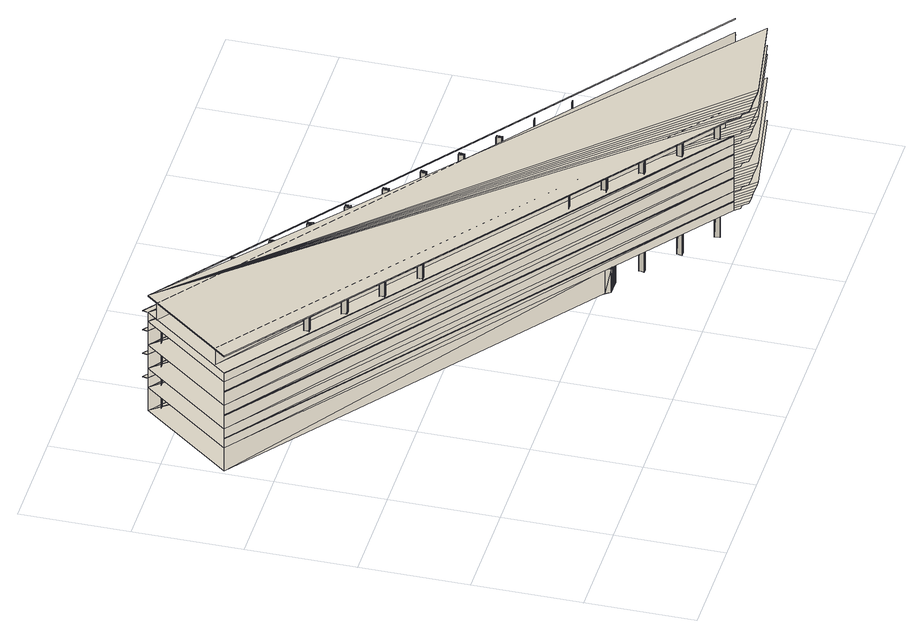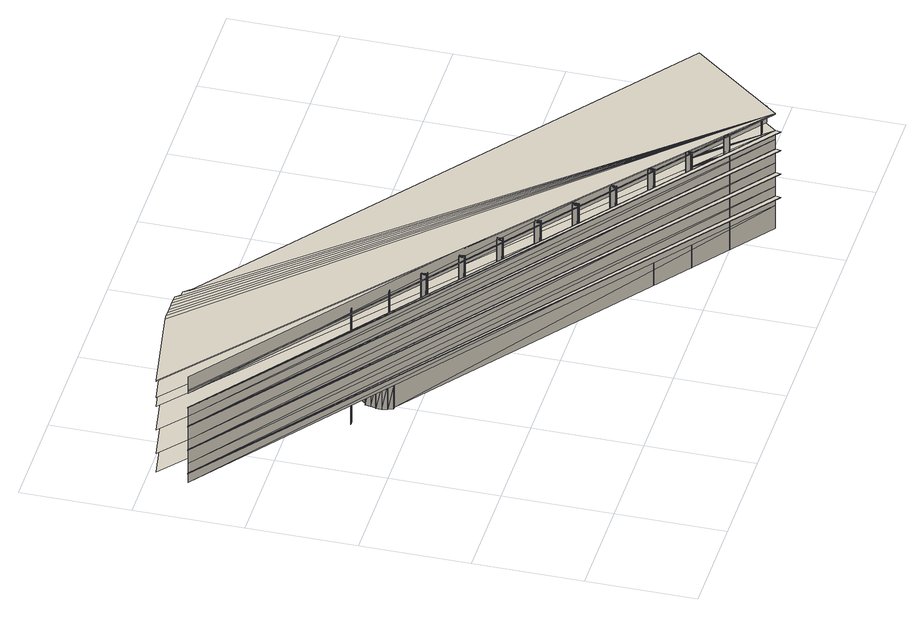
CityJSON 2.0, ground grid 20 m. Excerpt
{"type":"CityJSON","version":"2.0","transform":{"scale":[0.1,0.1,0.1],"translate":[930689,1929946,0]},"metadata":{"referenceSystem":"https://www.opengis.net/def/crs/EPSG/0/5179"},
"CityObjects":{
"building1":{"type":"Building","geometry":[{"type":"MultiSurface","lod":"3","boundaries":[[[0,1,2]],[[3,2,1]],[[0,1,4]],[[5,4,1]],[[6,7,0]],[[1,0,7]],[[2,3,4]],[[5,4,3]],[[1,8,3]],[[7,8,1]],[[1,8,5]],[[4,5,9]],[[10,9,5]],[[3,8,5]],[[11,12,5]],[[4,5,12]],[[0,2,13]],[[0,4,13]],[[5,8,10]],[[9,10,12]],[[11,12,10]],[[6,0,13]],[[2,4,13]],[[7,6,14]],[[15,14,6]],[[5,8,11]],[[14,8,7]],[[4,9,13]],[[10,8,11]],[[4,12,13]],[[12,11,16]],[[17,16,11]],[[9,12,13]],[[18,19,11]],[[15,6,13]],[[12,11,19]],[[20,12,16]],[[11,21,17]],[[14,15,8]],[[13,8,15]],[[8,22,11]],[[16,17,20]],[[11,23,18]],[[24,12,19]],[[21,20,17]],[[22,25,11]],[[26,21,11]],[[13,12,27]],[[19,18,20]],[[21,20,18]],[[20,24,19]],[[25,26,11]],[[28,23,11]],[[23,21,18]],[[27,22,13]],[[8,13,22]],[[29,12,20]],[[26,28,11]],[[27,12,30]],[[20,21,24]],[[23,24,21]],[[31,12,24]],[[30,12,29]],[[22,27,25]],[[30,25,27]],[[20,21,29]],[[26,29,21]],[[29,12,31]],[[29,26,30]],[[25,30,26]],[[24,23,31]],[[28,31,23]],[[26,29,28]],[[31,28,29]],[[32,33,34]],[[35,34,33]],[[36,37,32]],[[33,32,37]],[[37,38,33]],[[34,35,39]],[[40,39,35]],[[33,38,35]],[[41,42,36]],[[37,36,42]],[[42,38,37]],[[32,34,43]],[[35,38,40]],[[36,32,43]],[[39,40,44]],[[45,46,41]],[[42,41,46]],[[47,44,40]],[[46,38,42]],[[34,39,43]],[[41,36,43]],[[40,38,47]],[[46,45,48]],[[49,48,45]],[[48,38,46]],[[39,44,43]],[[45,41,43]],[[44,47,50]],[[51,50,47]],[[49,45,43]],[[38,52,47]],[[43,38,49]],[[48,49,38]],[[43,44,53]],[[52,54,47]],[[47,55,51]],[[56,44,50]],[[50,51,57]],[[38,43,52]],[[53,52,43]],[[58,57,51]],[[54,59,47]],[[60,55,47]],[[55,58,51]],[[57,56,50]],[[53,44,61]],[[59,60,47]],[[57,58,56]],[[55,56,58]],[[62,44,56]],[[61,54,53]],[[52,53,54]],[[61,44,63]],[[63,44,62]],[[54,61,59]],[[63,59,61]],[[56,55,62]],[[60,62,55]],[[62,60,63]],[[59,63,60]],[[64,65,66]],[[67,68,69]],[[69,65,67]],[[64,67,65]],[[67,64,69]],[[65,69,64]],[[69,65,70]],[[71,70,65]],[[65,69,72]],[[65,72,71]],[[73,72,69]],[[69,70,73]],[[72,74,71]],[[70,71,75]],[[74,75,71]],[[74,76,71]],[[73,70,75]],[[72,73,74]],[[75,74,73]],[[76,77,71]],[[75,70,78]],[[71,77,74]],[[79,70,75]],[[75,74,78]],[[76,78,74]],[[78,76,75]],[[74,75,76]],[[77,76,74]],[[78,79,75]],[[78,70,79]],[[78,76,79]],[[77,79,76]],[[79,77,78]],[[76,78,77]],[[80,81,82]],[[83,82,81]],[[84,85,80]],[[81,80,85]],[[82,83,86]],[[85,87,81]],[[88,86,83]],[[81,87,83]],[[89,90,84]],[[85,84,90]],[[83,87,88]],[[80,82,91]],[[86,88,92]],[[93,92,88]],[[90,87,85]],[[84,80,91]],[[94,95,89]],[[90,89,95]],[[82,86,91]],[[95,87,90]],[[88,87,93]],[[89,84,91]],[[86,92,91]],[[92,93,96]],[[97,96,93]],[[94,89,91]],[[95,94,87]],[[91,87,94]],[[87,98,93]],[[96,97,99]],[[100,99,97]],[[91,92,101]],[[98,102,93]],[[93,103,97]],[[104,92,96]],[[87,91,98]],[[101,98,91]],[[103,100,97]],[[99,104,96]],[[102,103,93]],[[101,92,105]],[[105,102,101]],[[98,101,102]],[[99,100,104]],[[103,104,100]],[[105,92,104]],[[102,105,103]],[[104,103,105]],[[106,107,108]],[[109,108,107]],[[108,109,106]],[[107,106,109]],[[107,106,110]],[[111,110,106]],[[107,112,109]],[[113,114,107]],[[106,107,114]],[[110,112,107]],[[106,108,115]],[[107,112,113]],[[114,113,116]],[[117,116,113]],[[111,106,115]],[[115,112,111]],[[110,111,112]],[[106,114,115]],[[113,112,117]],[[114,116,115]],[[116,117,118]],[[119,118,117]],[[119,120,117]],[[112,121,117]],[[121,119,117]],[[120,122,117]],[[123,116,118]],[[124,116,118]],[[115,116,124]],[[118,119,123]],[[119,118,120]],[[125,116,123]],[[120,123,119]],[[123,120,118]],[[124,121,115]],[[112,115,121]],[[118,119,124]],[[121,124,119]],[[123,120,125]],[[122,125,120]],[[125,122,123]],[[120,123,122]],[[126,127,128]],[[129,128,127]],[[130,131,132]],[[133,134,135]],[[136,137,138]],[[139,138,137]],[[140,141,136]],[[137,136,141]],[[142,143,141]],[[143,142,140]],[[140,141,143]],[[141,140,142]],[[141,144,137]],[[137,144,139]],[[138,139,145]],[[146,145,139]],[[141,144,142]],[[136,138,147]],[[148,149,140]],[[141,140,149]],[[140,136,147]],[[139,144,146]],[[143,140,147]],[[149,144,141]],[[138,145,147]],[[145,146,150]],[[151,150,146]],[[148,140,147]],[[144,152,146]],[[149,148,144]],[[147,144,148]],[[147,145,153]],[[154,145,150]],[[150,151,155]],[[156,155,151]],[[152,157,146]],[[146,158,151]],[[153,152,147]],[[144,147,152]],[[157,158,146]],[[158,156,151]],[[155,154,150]],[[153,145,159]],[[159,157,153]],[[152,153,157]],[[159,145,154]],[[155,156,154]],[[158,154,156]],[[154,158,159]],[[157,159,158]],[[160,161,162]],[[161,160,163]],[[163,162,161]],[[162,163,160]],[[161,160,164]],[[165,164,160]],[[163,162,164]],[[165,164,162]],[[162,166,160]],[[160,166,165]],[[164,165,167]],[[168,167,165]],[[162,166,165]],[[169,170,163]],[[162,163,170]],[[170,166,162]],[[163,161,171]],[[161,164,171]],[[165,166,168]],[[163,164,171]],[[167,168,172]],[[173,172,168]],[[164,167,171]],[[169,163,171]],[[168,166,173]],[[167,172,171]],[[170,169,166]],[[171,166,169]],[[172,173,174]],[[175,174,173]],[[166,176,173]],[[173,177,175]],[[178,177,173]],[[179,172,174]],[[174,175,180]],[[178,180,175]],[[171,172,181]],[[182,178,173]],[[180,179,174]],[[177,178,175]],[[181,176,171]],[[166,171,176]],[[182,177,173]],[[176,182,173]],[[180,172,179]],[[183,172,180]],[[180,178,179]],[[178,180,177]],[[177,179,178]],[[179,177,180]],[[183,172,179]],[[181,172,183]],[[180,178,183]],[[182,183,178]],[[176,181,182]],[[183,182,181]],[[182,183,177]],[[179,177,183]],[[127,184,129]],[[185,186,187]],[[188,189,190]],[[191,192,193]],[[194,195,196]],[[197,198,199]],[[200,199,198]],[[201,187,186]],[[202,190,189]],[[203,193,192]],[[204,196,195]],[[186,205,201]],[[189,206,202]],[[192,207,203]],[[195,208,204]],[[187,209,185]],[[190,210,188]],[[193,211,191]],[[196,131,194]],[[199,200,212]],[[213,212,200]],[[214,201,205]],[[215,202,206]],[[216,203,207]],[[217,204,208]],[[218,185,209]],[[219,188,210]],[[220,191,211]],[[130,194,131]],[[218,126,209]],[[221,209,126]],[[205,218,214]],[[209,214,218]],[[222,218,223]],[[209,223,218]],[[219,222,210]],[[223,210,222]],[[206,219,215]],[[210,215,219]],[[224,219,225]],[[210,225,219]],[[220,224,211]],[[225,211,224]],[[207,220,216]],[[211,216,220]],[[226,220,227]],[[211,227,220]],[[130,226,131]],[[227,131,226]],[[208,130,217]],[[131,217,130]],[[133,228,134]],[[229,134,228]],[[230,231,197]],[[198,197,231]],[[198,232,200]],[[212,213,233]],[[234,233,213]],[[231,232,198]],[[200,232,213]],[[233,234,235]],[[236,235,234]],[[197,199,237]],[[213,232,234]],[[199,212,237]],[[231,230,238]],[[239,238,230]],[[230,197,237]],[[234,232,236]],[[212,233,237]],[[238,232,231]],[[235,236,240]],[[241,240,236]],[[233,235,237]],[[239,230,237]],[[232,242,236]],[[238,239,232]],[[237,232,239]],[[236,243,241]],[[244,235,240]],[[242,245,236]],[[237,235,246]],[[247,243,236]],[[240,241,244]],[[243,244,241]],[[245,247,236]],[[246,242,237]],[[232,237,242]],[[248,235,244]],[[246,235,249]],[[249,245,246]],[[242,246,245]],[[249,235,248]],[[244,243,248]],[[247,248,243]],[[248,247,249]],[[245,249,247]],[[250,251,252]],[[253,252,251]],[[126,254,221]],[[222,255,223]],[[224,256,225]],[[226,257,227]],[[228,258,229]],[[259,260,261]],[[262,261,260]],[[263,264,259]],[[260,259,264]],[[261,262,265]],[[266,265,262]],[[260,267,262]],[[264,267,260]],[[265,266,268]],[[262,267,266]],[[269,268,266]],[[259,261,270]],[[271,272,263]],[[264,263,272]],[[266,267,269]],[[263,259,270]],[[261,265,270]],[[272,267,264]],[[268,269,273]],[[274,273,269]],[[265,268,270]],[[269,267,274]],[[271,263,270]],[[268,273,270]],[[272,271,267]],[[270,267,271]],[[273,274,275]],[[276,275,274]],[[267,277,274]],[[270,273,278]],[[277,279,274]],[[274,280,276]],[[281,273,275]],[[267,270,277]],[[278,277,270]],[[282,280,274]],[[275,276,283]],[[284,283,276]],[[280,284,276]],[[283,281,275]],[[279,282,274]],[[278,273,285]],[[286,273,281]],[[283,284,281]],[[280,281,284]],[[285,279,278]],[[277,278,279]],[[285,273,286]],[[281,280,286]],[[282,286,280]],[[279,285,282]],[[286,282,285]],[[129,184,287]],[[287,184,288]],[[131,289,132]],[[134,290,135]],[[288,184,291]],[[289,292,132]],[[290,293,135]],[[294,295,296]],[[297,296,295]],[[298,299,294]],[[295,294,299]],[[299,300,295]],[[296,297,301]],[[302,301,297]],[[295,300,297]],[[303,304,298]],[[299,298,304]],[[301,302,305]],[[306,305,302]],[[291,184,307]],[[297,300,302]],[[292,308,132]],[[293,309,135]],[[294,296,310]],[[304,300,299]],[[298,294,310]],[[302,300,306]],[[311,312,254]],[[184,254,312]],[[313,314,303]],[[304,303,314]],[[296,301,310]],[[314,300,304]],[[315,316,306]],[[305,306,316]],[[303,298,310]],[[301,305,310]],[[313,303,310]],[[300,317,306]],[[314,313,300]],[[310,300,313]],[[306,318,315]],[[319,305,316]],[[317,320,306]],[[316,315,321]],[[322,321,315]],[[310,305,323]],[[324,318,306]],[[318,322,315]],[[321,319,316]],[[320,325,306]],[[308,326,132]],[[309,327,135]],[[325,324,306]],[[300,310,317]],[[323,317,310]],[[323,305,328]],[[321,322,319]],[[318,319,322]],[[329,305,319]],[[307,184,330]],[[328,305,331]],[[328,320,323]],[[317,323,320]],[[331,305,329]],[[331,325,328]],[[320,328,325]],[[319,318,329]],[[324,329,318]],[[325,331,324]],[[329,324,331]],[[326,332,132]],[[327,333,135]],[[330,184,334]],[[332,335,132]],[[333,336,135]],[[334,184,337]],[[335,338,132]],[[336,339,135]],[[337,184,340]],[[338,341,132]],[[339,342,135]],[[340,184,343]],[[341,344,132]],[[342,345,135]],[[343,184,346]],[[347,348,349]],[[350,349,348]],[[348,347,351]],[[349,352,347]],[[353,351,347]],[[351,353,350]],[[349,350,353]],[[353,352,349]],[[347,352,353]],[[350,348,354]],[[348,351,354]],[[351,350,354]],[[353,351,352]],[[351,353,354]],[[354,352,351]],[[352,354,353]],[[344,355,132]],[[345,356,135]],[[357,358,354]],[[352,354,358]],[[354,352,357]],[[358,357,352]],[[357,358,359]],[[360,359,358]],[[358,357,361]],[[362,361,357]],[[358,363,360]],[[361,363,358]],[[364,357,359]],[[359,360,362]],[[361,362,360]],[[362,364,359]],[[363,361,360]],[[362,357,364]],[[362,361,364]],[[361,362,363]],[[363,364,361]],[[364,363,362]],[[365,366,367]],[[368,367,366]],[[369,370,365]],[[366,365,370]],[[367,368,371]],[[372,371,368]],[[366,373,368]],[[370,373,366]],[[370,369,374]],[[375,374,369]],[[368,373,372]],[[371,372,376]],[[377,376,372]],[[374,373,370]],[[365,367,378]],[[379,380,375]],[[374,375,380]],[[369,365,378]],[[367,371,378]],[[380,373,374]],[[372,373,377]],[[375,369,378]],[[371,376,378]],[[376,377,381]],[[382,381,377]],[[379,375,378]],[[378,373,379]],[[380,379,373]],[[373,383,377]],[[384,376,381]],[[377,385,382]],[[381,382,386]],[[387,386,382]],[[383,388,377]],[[385,387,382]],[[386,384,381]],[[378,376,389]],[[390,385,377]],[[389,383,378]],[[373,378,383]],[[386,387,384]],[[385,384,387]],[[388,390,377]],[[389,376,391]],[[392,376,384]],[[383,389,388]],[[391,388,389]],[[391,376,392]],[[384,385,392]],[[390,392,385]],[[392,390,391]],[[388,391,390]],[[128,129,393]],[[287,393,129]],[[393,287,394]],[[288,394,287]],[[394,288,395]],[[291,395,288]],[[396,397,398]],[[399,398,397]],[[398,399,396]],[[397,396,399]],[[396,397,400]],[[401,400,397]],[[355,402,132]],[[356,403,135]],[[397,404,399]],[[397,396,405]],[[406,405,396]],[[400,401,406]],[[405,406,401]],[[397,404,401]],[[405,404,397]],[[396,398,407]],[[401,404,405]],[[408,409,405]],[[406,405,409]],[[396,400,407]],[[406,396,407]],[[400,406,407]],[[405,406,404]],[[407,404,406]],[[405,404,408]],[[406,409,407]],[[409,408,410]],[[411,410,408]],[[395,291,412]],[[307,412,291]],[[404,413,408]],[[413,414,408]],[[414,415,408]],[[416,409,410]],[[408,415,411]],[[417,409,418]],[[407,409,417]],[[410,411,416]],[[418,409,416]],[[415,416,411]],[[417,413,407]],[[404,407,413]],[[418,414,417]],[[413,417,414]],[[416,415,418]],[[414,418,415]],[[346,184,419]],[[412,307,420]],[[330,420,307]],[[420,330,421]],[[334,421,330]],[[422,423,424]],[[425,424,423]],[[426,427,422]],[[423,422,427]],[[423,428,425]],[[424,425,429]],[[430,429,425]],[[427,428,423]],[[422,424,431]],[[425,428,430]],[[427,426,432]],[[433,432,426]],[[429,430,434]],[[435,434,430]],[[426,422,431]],[[432,428,427]],[[424,429,431]],[[430,428,435]],[[433,426,431]],[[429,434,431]],[[431,428,433]],[[432,433,428]],[[434,435,436]],[[437,436,435]],[[428,438,435]],[[438,439,435]],[[431,434,440]],[[439,441,435]],[[435,442,437]],[[443,434,436]],[[428,431,438]],[[440,438,431]],[[421,334,444]],[[337,444,334]],[[441,442,435]],[[440,434,445]],[[445,434,446]],[[438,440,439]],[[445,439,440]],[[436,437,443]],[[442,443,437]],[[446,434,443]],[[446,441,445]],[[439,445,441]],[[443,442,446]],[[441,446,442]],[[447,448,449]],[[450,449,448]],[[444,337,451]],[[340,451,337]],[[451,340,452]],[[343,452,340]],[[221,254,453]],[[223,255,454]],[[225,256,455]],[[227,257,456]],[[229,258,457]],[[419,184,458]],[[452,343,459]],[[346,459,343]],[[453,254,460]],[[454,255,461]],[[455,256,462]],[[456,257,463]],[[457,258,464]],[[458,184,465]],[[465,184,466]],[[460,254,467]],[[461,255,468]],[[462,256,469]],[[463,257,470]],[[464,258,471]],[[472,473,474]],[[475,474,473]],[[474,475,472]],[[473,472,475]],[[184,312,466]],[[473,476,475]],[[472,473,477]],[[478,477,473]],[[473,472,479]],[[480,479,472]],[[479,476,473]],[[473,476,478]],[[472,474,481]],[[477,478,482]],[[483,482,478]],[[472,477,481]],[[478,476,483]],[[480,472,481]],[[477,482,481]],[[482,483,484]],[[485,484,483]],[[467,254,486]],[[468,255,487]],[[469,256,488]],[[470,257,489]],[[471,258,490]],[[481,476,480]],[[479,480,476]],[[476,491,483]],[[483,492,485]],[[493,482,484]],[[491,494,483]],[[494,492,483]],[[481,482,495]],[[484,485,496]],[[497,496,485]],[[492,497,485]],[[496,493,484]],[[495,491,481]],[[476,481,491]],[[498,482,493]],[[495,482,498]],[[496,497,493]],[[492,493,497]],[[498,494,495]],[[491,495,494]],[[494,498,492]],[[493,492,498]],[[486,254,499]],[[487,255,500]],[[488,256,501]],[[489,257,502]],[[490,258,503]],[[504,505,506]],[[254,506,505]],[[507,504,508]],[[506,508,504]],[[509,504,255]],[[506,255,504]],[[510,509,511]],[[255,511,509]],[[512,510,513]],[[511,513,510]],[[514,510,256]],[[511,256,510]],[[515,514,516]],[[256,516,514]],[[517,515,518]],[[516,518,515]],[[519,515,257]],[[516,257,515]],[[520,519,132]],[[257,132,519]],[[521,520,522]],[[132,522,520]],[[523,524,135]],[[258,135,524]],[[504,525,506]],[[510,526,511]],[[515,527,516]],[[520,528,132]],[[508,529,507]],[[513,530,512]],[[518,531,517]],[[522,532,521]],[[533,506,525]],[[534,511,526]],[[535,516,527]],[[536,132,528]],[[537,507,529]],[[538,512,530]],[[539,517,531]],[[540,521,532]],[[525,537,533]],[[529,533,537]],[[526,538,534]],[[530,534,538]],[[527,539,535]],[[531,535,539]],[[528,540,536]],[[532,536,540]],[[541,542,543]],[[544,543,542]],[[499,254,545]],[[500,255,546]],[[501,256,547]],[[502,257,548]],[[503,258,549]],[[550,551,541]],[[542,541,551]],[[550,551,552]],[[553,552,551]],[[552,553,550]],[[551,550,553]],[[542,554,544]],[[551,554,542]],[[555,556,544]],[[543,544,556]],[[551,554,553]],[[551,550,557]],[[558,557,550]],[[541,543,559]],[[550,541,559]],[[544,554,555]],[[557,554,551]],[[550,552,559]],[[543,556,559]],[[556,555,560]],[[561,560,555]],[[558,550,559]],[[559,554,558]],[[557,558,554]],[[554,562,555]],[[560,561,563]],[[564,563,561]],[[559,556,565]],[[562,566,555]],[[555,567,561]],[[568,556,560]],[[554,559,562]],[[565,562,559]],[[567,564,561]],[[563,568,560]],[[566,567,555]],[[565,556,569]],[[562,565,566]],[[569,566,565]],[[563,564,568]],[[567,568,564]],[[569,556,568]],[[545,254,570]],[[546,255,571]],[[547,256,572]],[[548,257,573]],[[549,258,574]],[[568,567,569]],[[566,569,567]],[[570,254,575]],[[571,255,576]],[[572,256,577]],[[573,257,578]],[[574,258,579]],[[575,254,580]],[[576,255,581]],[[577,256,582]],[[578,257,583]],[[579,258,584]],[[580,254,585]],[[581,255,586]],[[582,256,587]],[[583,257,588]],[[584,258,589]],[[590,591,592]],[[593,592,591]],[[594,595,590]],[[591,590,595]],[[592,593,596]],[[597,596,593]],[[591,598,593]],[[595,598,591]],[[593,598,597]],[[596,597,599]],[[600,599,597]],[[590,592,601]],[[602,603,594]],[[595,594,603]],[[594,590,601]],[[592,596,601]],[[603,598,595]],[[597,598,600]],[[599,600,604]],[[605,604,600]],[[596,599,601]],[[602,594,601]],[[603,602,598]],[[601,598,602]],[[598,606,600]],[[600,607,605]],[[608,607,600]],[[609,599,604]],[[604,605,610]],[[608,610,605]],[[611,608,600]],[[607,608,605]],[[610,609,604]],[[610,599,609]],[[459,346,612]],[[419,612,346]],[[601,599,613]],[[606,611,600]],[[614,599,610]],[[598,601,606]],[[613,606,601]],[[610,608,609]],[[608,610,607]],[[607,609,608]],[[609,607,610]],[[613,599,614]],[[610,608,614]],[[611,614,608]],[[614,611,613]],[[606,613,611]],[[615,616,617]],[[616,615,618]],[[618,617,616]],[[617,618,615]],[[619,620,621]],[[622,621,620]],[[621,622,623]],[[624,623,622]],[[617,625,615]],[[619,620,618]],[[617,618,620]],[[618,617,619]],[[620,619,617]],[[620,625,622]],[[620,625,617]],[[622,625,624]],[[618,616,626]],[[619,621,626]],[[621,623,626]],[[619,618,626]],[[626,625,619]],[[620,619,625]],[[623,624,627]],[[628,627,624]],[[625,629,624]],[[626,623,630]],[[629,631,624]],[[624,632,628]],[[630,629,626]],[[625,626,629]],[[633,623,627]],[[631,632,624]],[[630,623,634]],[[629,630,631]],[[634,631,630]],[[627,628,633]],[[632,633,628]],[[634,623,633]],[[631,634,632]],[[633,632,634]],[[635,636,637]],[[638,637,636]],[[639,640,635]],[[636,635,640]],[[637,638,641]],[[642,641,638]],[[636,643,638]],[[640,643,636]],[[639,635,644]],[[645,646,639]],[[640,639,646]],[[646,643,640]],[[458,647,419]],[[612,419,647]],[[648,649,650]],[[649,648,651]],[[651,650,649]],[[650,651,648]],[[650,652,648]],[[649,651,653]],[[650,651,652]],[[651,650,653]],[[653,652,651]],[[652,653,650]],[[465,654,458]],[[647,458,654]],[[653,652,655]],[[656,655,652]],[[657,658,653]],[[652,653,658]],[[652,658,656]],[[653,655,657]],[[658,659,656]],[[659,660,656]],[[655,656,660]],[[659,661,656]],[[657,655,660]],[[658,657,659]],[[660,659,657]],[[661,662,656]],[[656,662,659]],[[660,655,663]],[[664,655,660]],[[660,659,663]],[[661,663,659]],[[663,661,660]],[[659,660,661]],[[663,664,660]],[[663,655,664]],[[662,661,659]],[[663,661,664]],[[661,663,662]],[[662,664,661]],[[664,662,663]],[[466,665,465]],[[654,465,665]],[[466,312,666]],[[665,466,667]],[[666,667,466]],[[668,669,311]],[[312,311,669]],[[666,312,670]],[[312,669,671]],[[672,312,671]],[[667,666,673]],[[670,673,666]],[[674,671,668]],[[669,668,671]],[[670,312,672]],[[675,672,674]],[[671,674,672]],[[672,675,670]],[[673,670,675]],[[585,254,676]],[[586,255,677]],[[587,256,678]],[[588,257,679]],[[589,258,680]],[[681,682,683]],[[684,683,682]],[[682,681,685]],[[686,685,681]],[[682,687,684]],[[685,687,682]],[[683,684,686]],[[685,686,684]],[[681,683,688]],[[684,687,685]],[[686,681,688]],[[683,686,688]],[[685,686,687]],[[688,687,686]],[[689,690,685]],[[686,685,690]],[[686,690,688]],[[685,687,689]],[[691,692,688]],[[687,688,692]],[[687,692,689]],[[688,690,691]],[[690,689,691]],[[692,691,689]],[[692,693,689]],[[693,694,689]],[[691,690,695]],[[696,690,691]],[[689,694,692]],[[692,691,693]],[[695,693,691]],[[691,692,696]],[[695,690,696]],[[694,696,692]],[[696,694,695]],[[693,695,694]]]}]}
},
"vertices":[
[161,580,244],[161,580,0],[162,580,244],[162,580,0],[163,580,244],[163,580,0],[161,590,244],[161,590,0],[164,590,0],[164,580,244],[164,580,0],[165,580,0],[165,580,244],[164,590,244],[163,590,0],[163,590,244],[166,580,244],[166,580,0],[167,580,0],[167,580,244],[168,580,244],[168,580,0],[166,590,0],[169,580,0],[169,580,244],[167,590,0],[168,590,0],[166,590,244],[169,590,0],[168,590,244],[167,590,244],[169,590,244],[225,530,244],[225,530,0],[226,530,244],[226,530,0],[224,540,244],[224,540,0],[228,540,0],[228,530,244],[228,530,0],[225,540,244],[225,540,0],[228,540,244],[229,530,244],[226,540,244],[226,540,0],[229,530,0],[227,540,0],[227,540,244],[231,530,244],[231,530,0],[229,540,0],[229,540,244],[231,540,0],[233,530,0],[233,530,244],[232,530,244],[232,530,0],[232,540,0],[233,540,0],[231,540,244],[233,540,244],[232,540,244],[154,840,0],[156,840,0],[153,840,0],[154,840,244],[153,840,244],[156,840,244],[157,840,244],[157,840,0],[158,840,0],[158,840,244],[159,840,0],[159,840,244],[160,840,0],[161,840,0],[160,840,244],[161,840,244],[289,480,244],[289,480,0],[291,480,244],[291,480,0],[289,490,244],[289,490,0],[292,480,244],[293,490,0],[292,480,0],[290,490,244],[290,490,0],[293,490,244],[294,480,244],[294,480,0],[291,490,244],[291,490,0],[295,480,244],[295,480,0],[294,490,0],[296,480,244],[296,480,0],[294,490,244],[296,490,0],[297,490,0],[297,490,244],[296,490,244],[218,790,244],[218,790,0],[217,790,244],[217,790,0],[219,790,0],[219,790,244],[220,800,0],[220,790,0],[220,790,244],[220,800,244],[221,790,244],[221,790,0],[223,790,244],[223,790,0],[224,790,0],[222,800,0],[225,790,0],[224,790,244],[222,800,244],[225,790,244],[9,690,50],[9,690,0],[665,190,50],[665,190,0],[9,690,210],[886,20,210],[143,860,210],[9,690,246],[886,20,246],[143,860,246],[355,430,244],[355,430,0],[356,430,244],[356,430,0],[354,440,244],[354,440,0],[353,440,0],[353,440,244],[357,440,0],[358,430,244],[358,430,0],[357,440,244],[356,440,244],[356,440,0],[359,430,244],[359,430,0],[358,440,0],[358,440,244],[361,440,244],[361,430,244],[361,430,0],[360,440,0],[361,440,0],[360,440,244],[281,740,0],[281,740,244],[282,740,0],[282,740,244],[283,740,244],[283,740,0],[284,750,0],[284,740,244],[284,740,0],[283,750,244],[283,750,0],[284,750,244],[286,740,244],[286,740,0],[287,740,244],[287,740,0],[286,750,0],[289,740,0],[288,740,0],[289,740,244],[288,740,244],[286,750,244],[288,750,0],[288,750,244],[143,860,0],[8,690,70],[8,690,69],[884,20,70],[8,690,120],[8,690,119],[884,20,120],[8,690,170],[8,690,169],[884,20,170],[8,690,210],[8,690,209],[884,20,210],[345,690,244],[345,690,0],[346,690,244],[346,690,0],[884,20,69],[884,20,119],[884,20,169],[884,20,209],[9,690,69],[9,690,119],[9,690,169],[9,690,209],[886,20,70],[886,20,120],[886,20,170],[347,690,244],[347,690,0],[886,20,69],[886,20,119],[886,20,169],[886,20,209],[9,690,70],[9,690,120],[9,690,170],[886,20,50],[9,690,90],[886,20,90],[9,690,140],[886,20,140],[9,690,190],[886,20,190],[9,690,244],[886,20,244],[346,700,244],[346,700,0],[349,700,0],[348,690,244],[348,690,0],[349,690,244],[349,690,0],[349,700,244],[347,700,0],[347,700,244],[351,690,244],[351,690,0],[350,700,0],[353,690,0],[353,690,244],[352,700,0],[350,700,244],[353,700,0],[353,700,244],[352,700,244],[28,710,245],[28,710,210],[904,40,245],[904,40,210],[143,860,50],[143,860,90],[143,860,140],[143,860,190],[143,860,244],[409,640,244],[409,640,0],[410,640,244],[410,640,0],[409,650,244],[409,650,0],[411,640,244],[411,640,0],[413,650,0],[413,640,244],[413,640,0],[413,650,244],[411,650,244],[411,650,0],[414,640,244],[414,640,0],[416,640,244],[416,640,0],[414,650,0],[414,650,244],[416,650,0],[418,640,0],[418,640,244],[417,650,0],[417,640,244],[417,640,0],[416,650,244],[417,650,244],[670,180,0],[676,180,0],[894,10,210],[894,10,246],[681,180,0],[903,10,210],[903,10,246],[474,590,244],[474,590,0],[476,590,244],[476,590,0],[474,600,244],[474,600,0],[478,600,0],[477,590,244],[477,590,0],[475,600,244],[475,600,0],[478,590,244],[478,590,0],[687,180,0],[911,0,210],[911,0,246],[478,600,244],[802,360,50],[802,360,0],[476,600,244],[476,600,0],[480,590,0],[480,590,244],[479,600,0],[482,590,0],[482,590,244],[480,600,0],[481,590,244],[481,590,0],[479,600,244],[482,600,0],[481,600,0],[919,0,210],[919,0,246],[480,600,244],[482,600,244],[693,180,0],[481,600,244],[929,0,210],[929,0,246],[699,180,0],[938,0,210],[938,0,246],[704,190,0],[947,0,210],[947,0,246],[709,190,0],[956,0,210],[956,0,246],[714,190,0],[966,0,210],[966,0,246],[719,200,0],[611,240,0],[611,240,244],[612,240,0],[612,240,244],[613,240,244],[614,240,0],[613,240,0],[614,240,244],[975,0,210],[975,0,246],[616,240,244],[616,240,0],[617,240,244],[617,240,0],[618,240,0],[618,240,244],[619,240,0],[619,240,244],[539,540,244],[539,540,0],[540,540,244],[540,540,0],[538,550,244],[538,550,0],[541,540,244],[541,540,0],[542,550,0],[539,550,0],[539,550,244],[543,540,244],[543,540,0],[542,550,244],[540,550,244],[540,550,0],[544,540,244],[544,540,0],[543,550,0],[546,540,244],[546,540,0],[545,540,244],[545,540,0],[544,550,0],[543,550,244],[546,550,0],[544,550,244],[546,550,244],[670,180,50],[676,180,50],[681,180,50],[676,190,244],[676,190,0],[675,190,244],[675,190,0],[677,190,244],[677,190,0],[1149,30,210],[1149,30,246],[679,200,0],[678,190,0],[678,190,244],[679,200,244],[680,190,0],[680,190,244],[681,190,244],[681,190,0],[687,180,50],[680,200,0],[682,190,0],[683,190,0],[683,190,244],[680,200,244],[682,190,244],[804,310,0],[693,180,50],[699,180,50],[603,490,244],[603,490,0],[604,490,244],[604,490,0],[603,500,244],[603,500,0],[606,500,0],[606,490,244],[606,490,0],[606,500,244],[604,500,0],[604,500,244],[607,490,244],[607,490,0],[609,490,244],[609,490,0],[608,500,0],[609,500,0],[608,500,244],[610,500,0],[611,500,0],[611,500,244],[704,190,50],[609,500,244],[610,500,244],[1125,80,245],[1125,80,210],[125,840,245],[125,840,210],[709,190,50],[714,190,50],[894,10,50],[894,10,90],[894,10,140],[894,10,190],[894,10,244],[808,310,0],[719,200,50],[903,10,50],[903,10,90],[903,10,140],[903,10,190],[903,10,244],[810,320,0],[812,330,0],[911,0,50],[911,0,90],[911,0,140],[911,0,190],[911,0,244],[741,140,244],[741,140,0],[740,140,244],[740,140,0],[743,150,0],[743,140,244],[743,140,0],[742,150,0],[742,150,244],[743,150,244],[744,140,244],[744,140,0],[746,140,244],[746,140,0],[919,0,50],[919,0,90],[919,0,140],[919,0,190],[919,0,244],[745,150,0],[748,140,0],[748,140,244],[746,150,0],[745,150,244],[747,140,244],[747,140,0],[746,150,244],[929,0,50],[929,0,90],[929,0,140],[929,0,190],[929,0,244],[1163,90,70],[1163,90,50],[143,860,70],[1163,90,69],[143,860,69],[1163,90,90],[1163,90,120],[143,860,120],[1163,90,119],[143,860,119],[1163,90,140],[1163,90,170],[143,860,170],[1163,90,169],[143,860,169],[1163,90,190],[1163,90,210],[1163,90,209],[143,860,209],[1163,90,246],[1163,90,244],[1164,90,70],[1164,90,120],[1164,90,170],[1164,90,210],[145,870,69],[145,870,119],[145,870,169],[145,870,209],[145,870,70],[145,870,120],[145,870,170],[145,870,210],[1164,90,69],[1164,90,119],[1164,90,169],[1164,90,209],[669,440,244],[669,440,0],[670,440,244],[670,440,0],[938,0,50],[938,0,90],[938,0,140],[938,0,190],[938,0,244],[668,450,244],[668,450,0],[667,450,244],[667,450,0],[671,450,0],[672,440,0],[672,440,244],[669,450,0],[669,450,244],[671,450,244],[673,440,244],[673,440,0],[672,450,0],[674,440,244],[674,440,0],[672,450,244],[674,450,0],[675,450,0],[675,450,244],[674,450,244],[947,0,50],[947,0,90],[947,0,140],[947,0,190],[947,0,244],[956,0,50],[956,0,90],[956,0,140],[956,0,190],[956,0,244],[966,0,50],[966,0,90],[966,0,140],[966,0,190],[966,0,244],[975,0,50],[975,0,90],[975,0,140],[975,0,190],[975,0,244],[804,90,244],[804,90,0],[806,90,244],[806,90,0],[805,100,244],[805,100,0],[807,90,244],[807,90,0],[808,100,0],[809,90,244],[809,90,0],[808,100,244],[806,100,244],[806,100,0],[810,90,244],[810,90,0],[809,100,0],[812,90,0],[811,90,0],[812,90,244],[811,90,244],[811,100,0],[804,310,50],[809,100,244],[811,100,244],[731,400,0],[731,400,244],[732,400,0],[732,400,244],[733,400,244],[733,400,0],[734,390,244],[734,390,0],[736,390,244],[736,390,0],[735,400,0],[735,400,244],[738,390,244],[738,390,0],[736,400,0],[736,400,244],[738,400,0],[739,400,0],[739,400,244],[738,400,244],[869,40,244],[869,40,0],[870,40,244],[870,40,0],[869,50,244],[869,50,0],[871,40,244],[871,40,0],[872,50,0],[872,50,244],[871,50,244],[871,50,0],[808,310,50],[796,350,0],[796,350,244],[798,350,0],[798,350,244],[799,350,0],[799,350,244],[810,320,50],[800,350,244],[800,350,0],[801,350,244],[801,350,0],[802,350,0],[802,350,244],[803,350,0],[804,350,0],[803,350,244],[804,350,244],[812,330,50],[813,330,0],[813,330,50],[806,360,50],[806,360,0],[813,340,0],[809,350,0],[811,350,0],[813,340,50],[809,350,50],[811,350,50],[1149,30,50],[1149,30,90],[1149,30,140],[1149,30,190],[1149,30,244],[861,300,244],[861,300,0],[862,300,244],[862,300,0],[863,300,0],[863,300,244],[864,300,0],[864,300,244],[865,300,0],[865,300,244],[866,300,244],[866,300,0],[867,300,0],[868,300,0],[867,300,244],[868,300,244]
]}
